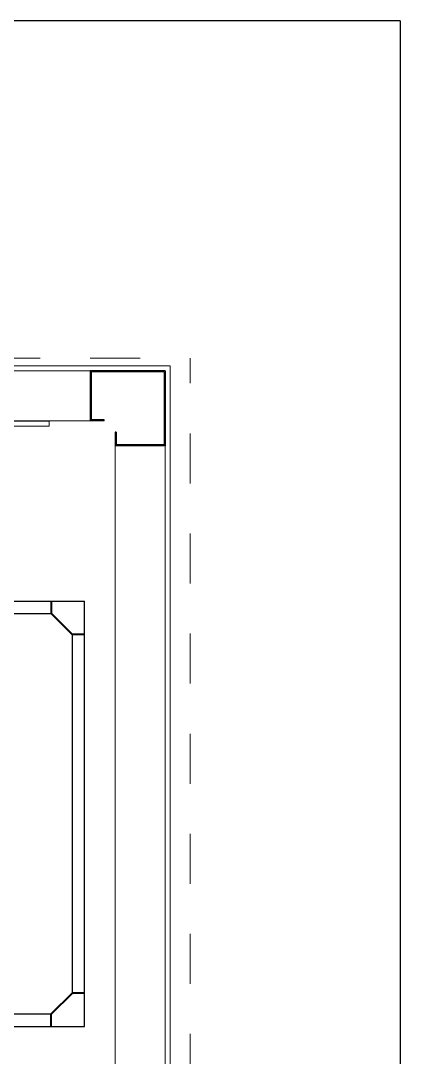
# Model space of a CAD drawing. Extents: x 34 to 586, y 527 to 658.
# Drawn here: x 141.213 to 141.972, y 598.129 to 600.2 of the extents above; entities that cross this region are included whole.
import ezdxf

# ---------------------------------------------------------------- set-up
doc = ezdxf.new("R2010")
doc.units = 0
doc.header["$LTSCALE"] = 0.02
doc.header["$MEASUREMENT"] = 0
doc.linetypes.add('HIDDEN', pattern=[0.375, 0.25, -0.125])
for name, color, linetype, lineweight in [('2H', 1, 'HIDDEN', 15), ('3', 1, 'CONTINUOUS', 25), ('AR-ESQ-VT1', 1, 'CONTINUOUS', 9), ('P', 1, 'CONTINUOUS', 18)]:
    doc.layers.add(name, color=color, linetype=linetype, lineweight=lineweight)
for name, color, linetype in [('47', 1, 'CONTINUOUS'), ('ALV', 2, 'CONTINUOUS'), ('AR-ELV', 2, 'CONTINUOUS'), ('PAREDE', 1, 'CONTINUOUS')]:
    doc.layers.add(name, color=color, linetype=linetype)

msp = doc.modelspace()

# ---------------------------------------------------------------- linework, layer by layer
at = {"layer": '2H', "lineweight": 9, "ltscale": 20}
for p in [(139.7518, 599.5252), (141.5518, 597.8752)]:
    msp.add_line(p, (141.5518, 599.5252), dxfattribs=at)
at = {"layer": '3'}
for p, q in [((141.2731, 599.0402), (141.2731, 599.0152)), ((141.2744, 599.0402), (141.2744, 599.0157)), ((141.3405, 598.9741), (141.316, 598.9741)), ((141.3405, 598.9741), (141.316, 598.9741)), ((141.3405, 598.9728), (141.3405, 598.9741)), ((141.3405, 598.9728), (141.3405, 598.9741)), ((141.3405, 598.9728), (141.3155, 598.9728)), ((141.3405, 598.9728), (141.3155, 598.9728)), ((141.3405, 598.2576), (141.3155, 598.2576)), ((141.3405, 598.2576), (141.3155, 598.2576)), ((141.3405, 598.2564), (141.316, 598.2564)), ((141.3405, 598.2564), (141.316, 598.2564)), ((141.2731, 598.1902), (141.2731, 598.2152)), ((141.2744, 598.1902), (141.2744, 598.2147)), ((141.2731, 598.1902), (141.2744, 598.1902))]:
    msp.add_line(p, q, dxfattribs=at)
at = {"layer": '3', "ltscale": 35}
for p, q in [((141.316, 598.9741), (141.2744, 599.0157)), ((141.3155, 598.9728), (141.2731, 599.0152)), ((141.3155, 598.2576), (141.2731, 598.2152)), ((141.316, 598.2564), (141.2744, 598.2147))]:
    msp.add_line(p, q, dxfattribs=at)
at = {"layer": '47', "lineweight": 25, "ltscale": 35}
for p, q in [((141.3518, 599.5002), (141.3518, 599.4002)), ((141.5018, 599.5002), (141.3518, 599.5002)), ((141.3538, 599.4982), (141.3538, 599.4022)), ((141.4998, 599.4982), (141.3538, 599.4982)), ((141.4998, 599.4982), (141.4998, 599.3522)), ((141.5018, 599.5002), (141.5018, 599.3502)), ((141.3794, 599.4002), (141.3518, 599.4002)), ((141.3794, 599.4022), (141.3538, 599.4022)), ((141.3794, 599.4002), (141.3794, 599.4022)), ((141.4038, 599.3778), (141.4018, 599.3778)), ((141.4018, 599.3778), (141.4018, 599.3502)), ((141.4038, 599.3778), (141.4038, 599.3522)), ((141.4998, 599.3522), (141.4038, 599.3522))]:
    msp.add_line(p, q, dxfattribs=at)
at = {"layer": '47'}
for p, q in [((140.0618, 599.0402), (141.3405, 599.0402)), ((140.1155, 599.0152), (141.2731, 599.0152)), ((140.1155, 598.2152), (141.2731, 598.2152)), ((140.1155, 598.1902), (141.3405, 598.1902))]:
    msp.add_line(p, q, dxfattribs=at)
at = {"layer": '47', "ltscale": 0.5}
for p, q in [((141.3405, 599.0402), (141.3405, 599.0402)), ((141.3405, 598.1902), (141.3405, 598.2576))]:
    msp.add_line(p, q, dxfattribs=at)
at = {"layer": 'ALV'}
for q in [(138.2513, 600.1996), (141.9718, 597.3152)]:
    msp.add_line((141.9718, 600.1996), q, dxfattribs=at)
at = {"layer": 'AR-ELV', "lineweight": 13}
for p, q in [((139.7518, 599.5002), (141.3518, 599.5002)), ((139.7518, 599.5002), (141.3518, 599.5002)), ((139.9018, 599.4002), (141.3518, 599.4002)), ((141.4018, 599.3502), (141.4018, 598.0502)), ((141.5018, 599.3502), (141.5018, 598.0502)), ((141.5018, 599.3502), (141.5018, 597.9002)), ((141.5018, 599.3502), (141.5018, 598.1002))]:
    msp.add_line(p, q, dxfattribs=at)
at = {"layer": 'AR-ESQ-VT1'}
for p, q in [((141.5118, 599.5102), (139.7418, 599.5102)), ((141.5118, 597.8902), (141.5118, 599.5102))]:
    msp.add_line(p, q, dxfattribs=at)
at = {"layer": 'P', "linetype": 'Continuous'}
for points in [[(141.2695, 599.3997), (141.0698, 599.3997)], [(141.2695, 599.3893), (141.0698, 599.3893), (141.0698, 599.3997)], [(141.2695, 599.3893), (141.2695, 599.3997)]]:
    msp.add_lwpolyline(points, dxfattribs=at)
at = {"layer": 'PAREDE', "lineweight": 25, "ltscale": 35}
for p, q in [((141.5018, 599.3502), (141.4018, 599.3502)), ((141.3405, 598.9592), (141.3405, 599.0402)), ((141.3405, 598.9728), (141.3155, 598.9728)), ((141.3155, 598.9728), (141.3155, 598.2576)), ((141.3405, 598.9478), (141.3405, 598.9728)), ((141.3405, 598.1902), (141.3405, 598.9491)), ((141.3405, 598.2576), (141.3155, 598.2576))]:
    msp.add_line(p, q, dxfattribs=at)

doc.saveas('drawing.dxf')
